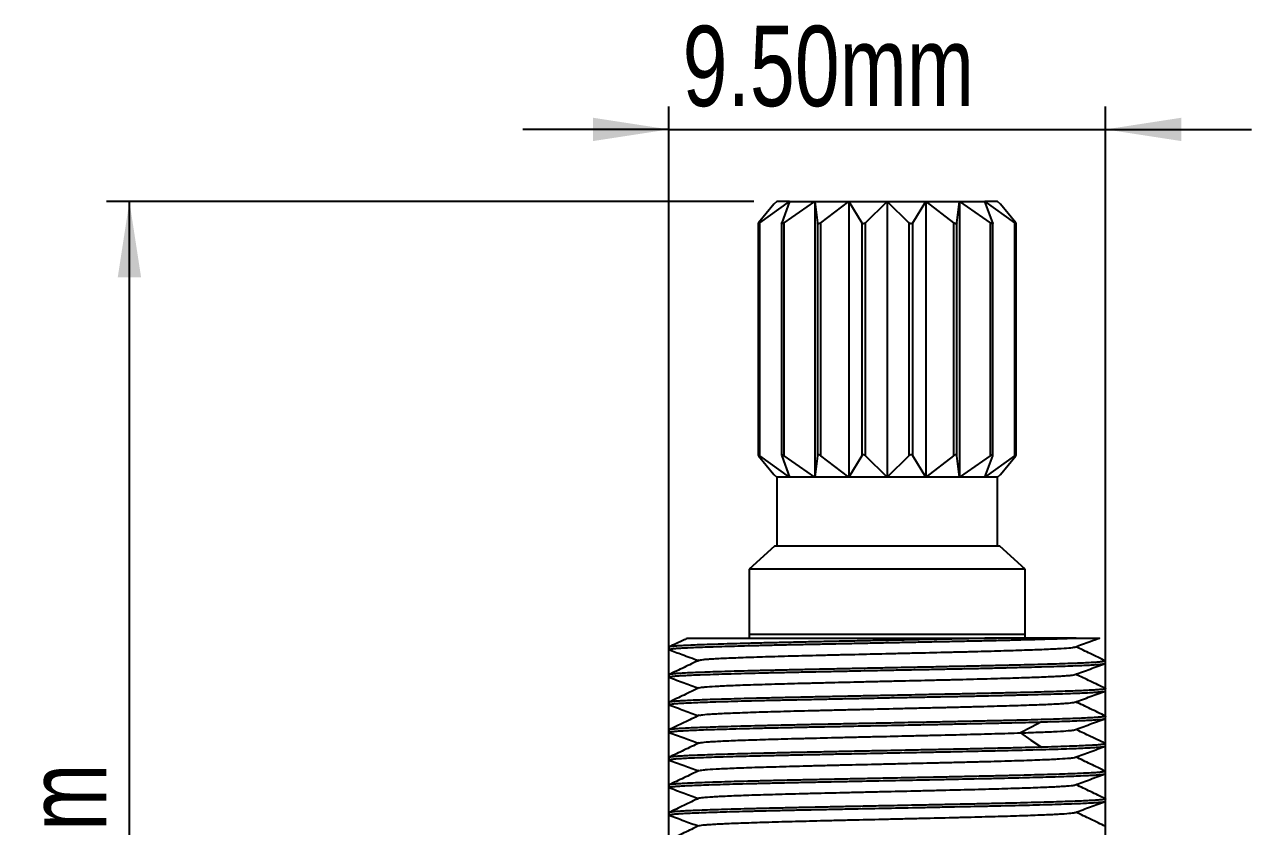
# Model space of a CAD drawing. Header units: millimetres. Extents: x 5 to 292, y 4 to 204.
# Drawn here: x 41.4 to 94.8, y 96.8 to 131.7 of the extents above; entities that cross this region are included whole.
import ezdxf

# ---------------------------------------------------------------- set-up
doc = ezdxf.new("R2010")
doc.units = ezdxf.units.MM
doc.layers.add('LAYER_1', color=179, linetype='Continuous')
doc.styles.add('SLDTEXTSTYLE0', font='TXT', dxfattribs={"width": 0.75})
doc.dimstyles.new('SLDDIMSTYLE0', dxfattribs={"dimtxt": 3.5, "dimasz": 3.302, "dimexe": 0, "dimexo": 0.0625, "dimgap": 0.875, "dimtad": 1, "dimlfac": 0.5, "dimrnd": 1e-09, "dimzin": 4, "dimdsep": 46, "dimtxsty": 'SLDTEXTSTYLE0', "dimsah": 1, "dimcen": 0.09, "dimadec": 0, "dimazin": 1, "dimtfac": 1, "dimtofl": 0, "dimtmove": 0, "dimatfit": 3, "dimfxl": 1, "dimfrac": 2, "dimtolj": 1, "dimtzin": 12, "dimarcsym": 0})
doc.dimstyles.new('SLDDIMSTYLE1', dxfattribs={"dimtxt": 3.5, "dimasz": 3.302, "dimexe": 0, "dimexo": 0.0625, "dimgap": 0.875, "dimtad": 1, "dimlfac": 0.5, "dimrnd": 1e-09, "dimzin": 4, "dimdsep": 46, "dimtxsty": 'SLDTEXTSTYLE0', "dimsah": 1, "dimcen": 0.09, "dimadec": 0, "dimazin": 1, "dimtfac": 1, "dimtmove": 0, "dimatfit": 0, "dimfxl": 1, "dimfrac": 2, "dimtolj": 1, "dimtzin": 12, "dimarcsym": 0})

# ---------------------------------------------------------------- blocks, each defined once
blk = doc.blocks.new('_D')
at = {"layer": 'LAYER_1'}
for p, q in [((73.174, 124.023), (45, 124.023)), ((46, 66.223), (46, 124.023)), ((61.016, 66.223), (45, 66.223))]:
    blk.add_line(p, q, dxfattribs=at)
for points in [[(46, 124.023), (45.492, 120.721), (46.508, 120.721)], [(46, 66.223), (46.508, 69.525), (45.492, 69.525)]]:
    blk.add_solid(points, dxfattribs=at)
at = {"layer": 'LAYER_1', "insert": (41.488, 84.929), "char_height": 3.5, "attachment_point": 1, "rotation": 90, "style": 'SLDTEXTSTYLE0'}
blk.add_mtext('28.90mm', dxfattribs=at)
blk = doc.blocks.new('_D_1')
at = {"layer": 'LAYER_1'}
for p, q in [((69.471, 87.623), (69.471, 128.155)), ((88.471, 88.223), (88.471, 128.155)), ((69.471, 127.155), (63.121, 127.155)), ((69.471, 127.155), (88.471, 127.155)), ((88.471, 127.155), (94.821, 127.155))]:
    blk.add_line(p, q, dxfattribs=at)
for points in [[(69.471, 127.155), (66.169, 127.663), (66.169, 126.647)], [(88.471, 127.155), (91.773, 126.647), (91.773, 127.663)]]:
    blk.add_solid(points, dxfattribs=at)
at = {"layer": 'LAYER_1', "insert": (70.07, 131.667), "char_height": 3.5, "attachment_point": 1, "style": 'SLDTEXTSTYLE0'}
blk.add_mtext('9.50mm', dxfattribs=at)

msp = doc.modelspace()

# ---------------------------------------------------------------- linework, layer by layer
at = {"color": 7, "linetype": 'Continuous', "lineweight": 25}
for p, q in [((74.041, 123.904), (73.376, 123.092)), ((73.432, 123.092), (74.727, 124.023)), ((74.174, 124.023), (74.041, 123.904)), ((74.727, 124.023), (74.174, 124.023)), ((74.727, 124.023), (74.38, 123.092)), ((74.486, 123.092), (75.821, 124.023)), ((74.727, 124.023), (75.821, 124.023)), ((75.821, 124.023), (75.938, 123.092)), ((75.821, 124.023), (77.295, 124.023)), ((75.821, 124.023), (75.821, 112.023)), ((76.08, 123.092), (77.295, 124.023)), ((77.295, 124.023), (77.862, 123.092)), ((77.295, 124.023), (78.971, 124.023)), ((77.295, 124.023), (77.295, 112.023)), ((78.023, 123.092), (78.971, 124.023)), ((78.971, 124.023), (79.919, 123.092)), ((78.971, 124.023), (80.647, 124.023)), ((78.971, 124.023), (78.971, 112.023)), ((80.08, 123.092), (80.647, 124.023)), ((80.647, 124.023), (80.647, 112.023)), ((80.647, 124.023), (81.862, 123.092)), ((80.647, 124.023), (82.121, 124.023)), ((82.004, 123.092), (82.121, 124.023)), ((82.121, 124.023), (82.121, 112.023)), ((82.121, 124.023), (83.456, 123.092)), ((82.121, 124.023), (83.214, 124.023)), ((83.561, 123.092), (83.214, 124.023)), ((83.214, 124.023), (84.509, 123.092)), ((83.768, 124.023), (83.214, 124.023)), ((83.901, 123.904), (83.768, 124.023)), ((84.565, 123.092), (83.901, 123.904)), ((73.358, 123.059), (73.358, 112.986)), ((73.432, 112.954), (73.432, 123.092)), ((74.377, 123.075), (74.377, 112.971)), ((74.486, 112.954), (74.486, 123.092)), ((75.938, 123.092), (75.938, 112.954)), ((76.08, 112.954), (76.08, 123.092)), ((77.862, 123.092), (77.862, 112.954)), ((78.023, 112.954), (78.023, 123.092)), ((79.919, 123.092), (79.919, 112.954)), ((80.08, 112.954), (80.08, 123.092)), ((81.862, 123.092), (81.862, 112.954)), ((82.004, 112.954), (82.004, 123.092)), ((83.456, 123.092), (83.456, 112.954)), ((83.565, 112.971), (83.565, 123.075)), ((84.509, 123.092), (84.509, 112.954)), ((84.583, 112.987), (84.583, 123.059)), ((73.376, 112.954), (74.041, 112.141)), ((74.727, 112.023), (73.432, 112.954)), ((74.38, 112.954), (74.727, 112.023)), ((75.821, 112.023), (74.486, 112.954)), ((75.938, 112.954), (75.821, 112.023)), ((77.295, 112.023), (76.08, 112.954)), ((77.862, 112.954), (77.295, 112.023)), ((78.971, 112.023), (78.023, 112.954)), ((79.919, 112.954), (78.971, 112.023)), ((80.647, 112.023), (80.08, 112.954)), ((81.862, 112.954), (80.647, 112.023)), ((82.121, 112.023), (82.004, 112.954)), ((83.456, 112.954), (82.121, 112.023)), ((83.214, 112.023), (83.561, 112.954)), ((84.509, 112.954), (83.214, 112.023)), ((83.901, 112.141), (84.565, 112.954)), ((74.041, 112.141), (74.174, 112.023)), ((83.768, 112.023), (83.901, 112.141)), ((74.174, 112.023), (74.174, 109.023)), ((74.727, 112.023), (74.174, 112.023)), ((75.821, 112.023), (74.727, 112.023)), ((77.295, 112.023), (75.821, 112.023)), ((78.971, 112.023), (77.295, 112.023)), ((80.647, 112.023), (78.971, 112.023)), ((82.121, 112.023), (80.647, 112.023)), ((83.214, 112.023), (82.121, 112.023)), ((83.768, 112.023), (83.214, 112.023)), ((83.768, 109.023), (83.768, 112.023)), ((74.071, 109.023), (72.971, 108.023)), ((74.174, 109.023), (74.071, 109.023)), ((83.768, 109.023), (74.174, 109.023)), ((83.871, 109.023), (83.768, 109.023)), ((84.971, 108.023), (83.871, 109.023)), ((72.971, 108.023), (72.971, 105.198)), ((84.971, 108.023), (72.971, 108.023)), ((84.971, 105.198), (84.971, 108.023)), ((72.971, 105.198), (72.971, 105.023)), ((72.971, 105.198), (84.971, 105.198)), ((84.971, 105.023), (84.971, 105.198)), ((87.198, 105.023), (83.721, 105.023)), ((69.471, 104.623), (69.471, 104.523)), ((88.471, 103.925), (88.471, 104.023)), ((69.471, 103.423), (69.471, 103.324)), ((88.471, 102.725), (88.471, 102.823)), ((69.471, 102.223), (69.471, 102.124)), ((88.471, 101.524), (88.471, 101.623)), ((69.471, 101.023), (69.471, 100.923)), ((88.471, 100.323), (88.471, 100.423)), ((69.471, 99.823), (69.471, 99.723)), ((88.471, 99.123), (88.471, 99.223)), ((69.471, 98.623), (69.471, 98.523)), ((88.471, 97.923), (88.471, 98.023)), ((69.471, 97.423), (69.471, 97.323))]:
    msp.add_line(p, q, dxfattribs=at)
at = {"color": 7, "linetype": 'Continuous', "lineweight": 25, "flags": 128}
for points in [[(85.688, 101.375), (85.228, 101.137), (84.768, 100.898)], [(84.768, 100.897), (85.228, 100.585), (85.688, 100.273)]]:
    msp.add_lwpolyline(points, dxfattribs=at)
at = {"color": 7, "linetype": 'Continuous', "lineweight": 25}
for points, knots in [([(73.376, 123.092), (73.371, 123.084), (73.361, 123.071), (73.357, 123.057), (73.361, 123.052), (73.374, 123.055), (73.392, 123.064), (73.412, 123.077), (73.427, 123.088), (73.432, 123.092)], [0, 0, 0, 0, 0.189367, 0.335864, 0.483358, 0.609096, 0.730453, 0.89821, 1, 1, 1, 1]), ([(74.486, 123.092), (74.475, 123.084), (74.455, 123.071), (74.426, 123.057), (74.403, 123.052), (74.387, 123.055), (74.378, 123.064), (74.376, 123.077), (74.379, 123.088), (74.38, 123.092)], [0, 0, 0, 0, 0.189365, 0.335861, 0.483357, 0.609096, 0.730453, 0.898212, 1, 1, 1, 1]), ([(76.08, 123.092), (76.07, 123.084), (76.051, 123.071), (76.019, 123.057), (75.991, 123.052), (75.969, 123.055), (75.951, 123.064), (75.941, 123.077), (75.939, 123.088), (75.938, 123.092)], [0, 0, 0, 0, 0.189366, 0.335863, 0.48336, 0.6091, 0.730457, 0.898211, 1, 1, 1, 1]), ([(78.023, 123.092), (78.014, 123.084), (78, 123.071), (77.969, 123.057), (77.94, 123.052), (77.913, 123.055), (77.888, 123.064), (77.871, 123.077), (77.864, 123.088), (77.862, 123.092)], [0, 0, 0, 0, 0.189366, 0.335863, 0.483358, 0.609098, 0.730454, 0.898209, 1, 1, 1, 1]), ([(80.08, 123.092), (80.075, 123.084), (80.065, 123.071), (80.04, 123.057), (80.012, 123.052), (79.984, 123.055), (79.957, 123.064), (79.935, 123.077), (79.923, 123.088), (79.919, 123.092)], [0, 0, 0, 0, 0.189365, 0.335868, 0.48336, 0.609101, 0.730458, 0.898213, 1, 1, 1, 1]), ([(82.004, 123.092), (82.002, 123.084), (81.998, 123.071), (81.981, 123.057), (81.959, 123.052), (81.934, 123.055), (81.906, 123.064), (81.881, 123.077), (81.867, 123.088), (81.862, 123.092)], [0, 0, 0, 0, 0.189366, 0.3358604, 0.4833605, 0.6090978, 0.7304545, 0.8982109, 1, 1, 1, 1]), ([(83.561, 123.092), (83.563, 123.084), (83.567, 123.071), (83.56, 123.057), (83.546, 123.052), (83.526, 123.055), (83.501, 123.064), (83.477, 123.077), (83.462, 123.088), (83.456, 123.092)], [0, 0, 0, 0, 0.1893651, 0.3358657, 0.4833566, 0.6090998, 0.7304564, 0.8982119, 1, 1, 1, 1]), ([(84.509, 123.092), (84.52, 123.084), (84.538, 123.071), (84.562, 123.057), (84.577, 123.052), (84.584, 123.055), (84.584, 123.064), (84.577, 123.077), (84.568, 123.088), (84.565, 123.092)], [0, 0, 0, 0, 0.189366, 0.335866, 0.483361, 0.609095, 0.730452, 0.898208, 1, 1, 1, 1]), ([(73.432, 112.954), (73.422, 112.962), (73.404, 112.975), (73.38, 112.988), (73.365, 112.994), (73.358, 112.991), (73.358, 112.982), (73.365, 112.969), (73.373, 112.958), (73.376, 112.954)], [0, 0, 0, 0, 0.189369, 0.33587, 0.483366, 0.609103, 0.73045, 0.898207, 1, 1, 1, 1]), ([(74.486, 112.954), (74.475, 112.962), (74.455, 112.975), (74.426, 112.988), (74.403, 112.994), (74.387, 112.991), (74.378, 112.982), (74.376, 112.969), (74.379, 112.958), (74.38, 112.954)], [0, 0, 0, 0, 0.189366, 0.335864, 0.483361, 0.609103, 0.730451, 0.898211, 1, 1, 1, 1]), ([(76.08, 112.954), (76.07, 112.962), (76.051, 112.975), (76.019, 112.988), (75.991, 112.994), (75.969, 112.991), (75.951, 112.982), (75.941, 112.969), (75.939, 112.958), (75.938, 112.954)], [0, 0, 0, 0, 0.189368, 0.335866, 0.483364, 0.609108, 0.730455, 0.89821, 1, 1, 1, 1]), ([(78.023, 112.954), (78.014, 112.962), (78, 112.975), (77.969, 112.988), (77.94, 112.994), (77.913, 112.991), (77.888, 112.982), (77.871, 112.969), (77.864, 112.958), (77.862, 112.954)], [0, 0, 0, 0, 0.1893674, 0.3358654, 0.4833611, 0.6091053, 0.7304515, 0.8982079, 1, 1, 1, 1]), ([(80.08, 112.954), (80.075, 112.962), (80.065, 112.975), (80.04, 112.988), (80.012, 112.994), (79.984, 112.991), (79.957, 112.982), (79.935, 112.969), (79.923, 112.958), (79.919, 112.954)], [0, 0, 0, 0, 0.189367, 0.33587, 0.483363, 0.609108, 0.730456, 0.898212, 1, 1, 1, 1]), ([(82.004, 112.954), (82.002, 112.962), (81.998, 112.975), (81.981, 112.988), (81.959, 112.994), (81.934, 112.991), (81.906, 112.982), (81.881, 112.969), (81.867, 112.958), (81.862, 112.954)], [0, 0, 0, 0, 0.1893674, 0.3358628, 0.483364, 0.6091054, 0.7304525, 0.8982101, 1, 1, 1, 1]), ([(83.561, 112.954), (83.563, 112.962), (83.567, 112.975), (83.56, 112.988), (83.546, 112.994), (83.526, 112.991), (83.501, 112.982), (83.477, 112.969), (83.462, 112.958), (83.456, 112.954)], [0, 0, 0, 0, 0.189367, 0.335868, 0.48336, 0.609107, 0.730454, 0.898211, 1, 1, 1, 1]), ([(84.565, 112.954), (84.571, 112.962), (84.581, 112.975), (84.585, 112.988), (84.58, 112.994), (84.568, 112.991), (84.55, 112.982), (84.529, 112.969), (84.515, 112.958), (84.509, 112.954)], [0, 0, 0, 0, 0.1893693, 0.3358679, 0.4833625, 0.609106, 0.7304538, 0.8982099, 1, 1, 1, 1]), ([(83.721, 105.023), (83.498, 105.018), (83.051, 105.007), (82.34, 104.992), (81.603, 104.976), (80.847, 104.961), (80.085, 104.945), (79.317, 104.929), (78.539, 104.914), (77.755, 104.898), (76.978, 104.883), (76.205, 104.866), (75.444, 104.85), (74.709, 104.834), (74.011, 104.818), (73.348, 104.802), (72.719, 104.786), (72.134, 104.769), (71.604, 104.753), (71.125, 104.738), (70.698, 104.721), (70.331, 104.705), (70.028, 104.689), (69.788, 104.673), (69.61, 104.657), (69.506, 104.641), (69.463, 104.629), (69.473, 104.623), (69.474, 104.623)], [0, 0, 0, 0, 0.038369, 0.076738, 0.116144, 0.15555, 0.193919, 0.232288, 0.271694, 0.311101, 0.350802, 0.390504, 0.431359, 0.472214, 0.511916, 0.551617, 0.592472, 0.633327, 0.673029, 0.712731, 0.753586, 0.794441, 0.834143, 0.873844, 0.9147, 0.955555, 0.995256, 1, 1, 1, 1]), ([(69.476, 104.523), (69.474, 104.524), (69.464, 104.531), (69.511, 104.543), (69.619, 104.56), (69.799, 104.577), (70.045, 104.593), (70.355, 104.608), (70.724, 104.623), (71.149, 104.638), (71.636, 104.655), (72.175, 104.672), (72.757, 104.689), (73.382, 104.706), (74.054, 104.722), (74.761, 104.737), (75.491, 104.752), (76.245, 104.767), (77.027, 104.784), (77.822, 104.801), (78.618, 104.818), (79.416, 104.834), (80.219, 104.851), (81.012, 104.866), (81.784, 104.881), (82.536, 104.897), (83.27, 104.912), (83.973, 104.929), (84.633, 104.946), (85.255, 104.963), (85.836, 104.979), (86.524, 105), (86.934, 105.014), (87.198, 105.024)], [0, 0, 0, 0, 0.005811, 0.038496, 0.070258, 0.102021, 0.134706, 0.167391, 0.199153, 0.230915, 0.2636, 0.296285, 0.328048, 0.35981, 0.392495, 0.425179, 0.456942, 0.488705, 0.52139, 0.554075, 0.585837, 0.617599, 0.650284, 0.682969, 0.714731, 0.746494, 0.77918, 0.811866, 0.843627, 0.875389, 0.908074, 0.940759, 1, 1, 1, 1]), ([(70.307, 105.028), (70.249, 105), (69.97, 104.866), (69.692, 104.733), (69.471, 104.627)], [0, 0, 0, 0, 0.208647, 1, 1, 1, 1]), ([(70.309, 105.023), (70.307, 105.023), (70.3, 105.023), (70.405, 105.023), (70.618, 105.023), (70.945, 105.023), (71.373, 105.023), (71.899, 105.023), (72.503, 105.023), (73.17, 105.023), (73.893, 105.023), (74.671, 105.023), (75.502, 105.023), (76.376, 105.023), (77.283, 105.023), (78.211, 105.023), (79.153, 105.023), (80.099, 105.023), (81.042, 105.023), (81.966, 105.023), (82.868, 105.023), (83.436, 105.023), (83.721, 105.023)], [0, 0, 0, 0, 0.026072, 0.078085, 0.13053, 0.183155, 0.236665, 0.289982, 0.342227, 0.393005, 0.442947, 0.492856, 0.543259, 0.593832, 0.644293, 0.694866, 0.745434, 0.796184, 0.847143, 0.898205, 0.949082, 1, 1, 1, 1]), ([(70.784, 104.057), (70.827, 104.068), (70.892, 104.084), (71.128, 104.105), (71.434, 104.126), (71.853, 104.147), (72.373, 104.169), (72.954, 104.191), (73.623, 104.213), (74.359, 104.234), (75.143, 104.255), (75.987, 104.276), (76.873, 104.298), (77.775, 104.319), (78.695, 104.341), (79.611, 104.363), (80.525, 104.384), (81.425, 104.405), (82.288, 104.426), (83.115, 104.448), (83.885, 104.47), (84.581, 104.492), (85.227, 104.514), (85.789, 104.534), (86.252, 104.555), (86.644, 104.577), (86.924, 104.599), (87.093, 104.62), (87.13, 104.631), (87.147, 104.636)], [0, 0, 0, 0, 0.053925, 0.081976, 0.110026, 0.165392, 0.193926, 0.22246, 0.277077, 0.305186, 0.333294, 0.388533, 0.416998, 0.445463, 0.500064, 0.528166, 0.556269, 0.611406, 0.639807, 0.668208, 0.722933, 0.751102, 0.77927, 0.834405, 0.862802, 0.891197, 0.946086, 0.974353, 1, 1, 1, 1]), ([(87.138, 104.631), (87.359, 104.712), (87.715, 104.843), (88.071, 104.974), (88.206, 105.023)], [0, 0, 0, 0, 0.621281, 1, 1, 1, 1]), ([(88.471, 104.027), (88.25, 104.133), (87.82, 104.339), (87.39, 104.546), (87.18, 104.647)], [0, 0, 0, 0, 0.512149, 1, 1, 1, 1]), ([(87.198, 105.023), (87.351, 105.023), (87.653, 105.023), (87.964, 105.023), (88.149, 105.023), (88.226, 105.023), (88.208, 105.023), (88.206, 105.023)], [0, 0, 0, 0, 0.24765, 0.491949, 0.732782, 0.969995, 1, 1, 1, 1]), ([(69.469, 104.518), (69.663, 104.447), (70.094, 104.289), (70.523, 104.132), (70.76, 104.046)], [0, 0, 0, 0, 0.448378, 1, 1, 1, 1]), ([(69.476, 103.324), (69.474, 103.325), (69.464, 103.331), (69.511, 103.344), (69.619, 103.36), (69.799, 103.377), (70.045, 103.392), (70.355, 103.408), (70.724, 103.423), (71.149, 103.438), (71.636, 103.455), (72.175, 103.472), (72.757, 103.489), (73.382, 103.506), (74.054, 103.521), (74.761, 103.537), (75.491, 103.552), (76.245, 103.567), (77.027, 103.584), (77.938, 103.603), (78.848, 103.623), (79.743, 103.641), (80.517, 103.656), (81.288, 103.671), (82.043, 103.686), (82.77, 103.701), (83.472, 103.717), (84.149, 103.734), (84.796, 103.751), (85.401, 103.767), (85.966, 103.783), (86.487, 103.799), (86.953, 103.814), (87.358, 103.829), (87.705, 103.845), (87.993, 103.862), (88.216, 103.879), (88.369, 103.896), (88.458, 103.911), (88.463, 103.921), (88.466, 103.925)], [0, 0, 0, 0, 0.004842, 0.032079, 0.058546, 0.085014, 0.112251, 0.139488, 0.165955, 0.192423, 0.219659, 0.246895, 0.273363, 0.299831, 0.327067, 0.354304, 0.380771, 0.407239, 0.434476, 0.461712, 0.49999, 0.525864, 0.551739, 0.57833, 0.604922, 0.630796, 0.656671, 0.683262, 0.709854, 0.736322, 0.762789, 0.790026, 0.817263, 0.843731, 0.870198, 0.897434, 0.924671, 0.951138, 0.977606, 1, 1, 1, 1]), ([(70.793, 104.062), (70.573, 103.956), (70.132, 103.744), (69.692, 103.533), (69.471, 103.427)], [0, 0, 0, 0, 0.49997, 1, 1, 1, 1]), ([(88.468, 104.023), (88.469, 104.022), (88.48, 104.016), (88.437, 104.005), (88.336, 103.989), (88.162, 103.973), (87.922, 103.957), (87.617, 103.941), (87.254, 103.924), (86.834, 103.908), (86.352, 103.893), (85.818, 103.876), (85.24, 103.86), (84.618, 103.844), (83.95, 103.828), (83.246, 103.812), (82.519, 103.796), (81.766, 103.78), (80.987, 103.763), (80.053, 103.744), (79.121, 103.726), (78.207, 103.707), (77.442, 103.692), (76.68, 103.676), (75.934, 103.661), (75.214, 103.645), (74.518, 103.63), (73.846, 103.614), (73.202, 103.598), (72.595, 103.583), (72.025, 103.567), (71.5, 103.55), (71.029, 103.534), (70.618, 103.518), (70.266, 103.502), (69.972, 103.486), (69.744, 103.469), (69.584, 103.453), (69.487, 103.438), (69.478, 103.428), (69.474, 103.423)], [0, 0, 0, 0, 0.002387, 0.029625, 0.056093, 0.082561, 0.109798, 0.137036, 0.163504, 0.189972, 0.217209, 0.244447, 0.270915, 0.297383, 0.32462, 0.351858, 0.378326, 0.404794, 0.432031, 0.459268, 0.499989, 0.525568, 0.551148, 0.577419, 0.60369, 0.62927, 0.65485, 0.681121, 0.707392, 0.733861, 0.760329, 0.787566, 0.814803, 0.841271, 0.867739, 0.894977, 0.922214, 0.948682, 0.97515, 1, 1, 1, 1]), ([(87.139, 103.432), (87.36, 103.513), (87.802, 103.675), (88.245, 103.837), (88.466, 103.918)], [0, 0, 0, 0, 0.499937, 1, 1, 1, 1]), ([(69.47, 103.318), (69.691, 103.237), (70.121, 103.08), (70.551, 102.922), (70.76, 102.846)], [0, 0, 0, 0, 0.514859, 1, 1, 1, 1]), ([(70.802, 102.857), (70.801, 102.859), (70.796, 102.867), (70.888, 102.881), (71.074, 102.902), (71.385, 102.923), (71.797, 102.944), (72.279, 102.965), (72.861, 102.987), (73.526, 103.009), (74.242, 103.031), (75.028, 103.052), (75.866, 103.073), (76.735, 103.094), (77.64, 103.116), (78.56, 103.138), (79.482, 103.16), (80.4, 103.181), (81.292, 103.202), (82.165, 103.223), (82.998, 103.245), (83.77, 103.267), (84.494, 103.289), (85.142, 103.31), (85.7, 103.331), (86.074, 103.347), (86.395, 103.363), (86.664, 103.379), (86.877, 103.396), (87.067, 103.415), (87.107, 103.428), (87.129, 103.436)], [0, 0, 0, 0, 0.011772, 0.039925, 0.068078, 0.123063, 0.151375, 0.179687, 0.234591, 0.262867, 0.291144, 0.346034, 0.374297, 0.40256, 0.457497, 0.485801, 0.514105, 0.568798, 0.59695, 0.625102, 0.680131, 0.708483, 0.736836, 0.791471, 0.819585, 0.847698, 0.875331, 0.902964, 0.931423, 0.959883, 1, 1, 1, 1]), ([(88.47, 102.827), (88.25, 102.933), (87.82, 103.139), (87.39, 103.346), (87.18, 103.447)], [0, 0, 0, 0, 0.512238, 1, 1, 1, 1]), ([(69.476, 102.124), (69.474, 102.125), (69.464, 102.132), (69.511, 102.144), (69.619, 102.161), (69.799, 102.176), (70.045, 102.192), (70.355, 102.207), (70.724, 102.222), (71.15, 102.239), (71.636, 102.256), (72.175, 102.273), (72.757, 102.289), (73.382, 102.305), (74.054, 102.321), (74.761, 102.336), (75.491, 102.351), (76.245, 102.367), (77.027, 102.384), (77.938, 102.404), (78.848, 102.423), (79.743, 102.441), (80.517, 102.456), (81.288, 102.471), (82.043, 102.486), (82.77, 102.501), (83.472, 102.518), (84.149, 102.534), (84.796, 102.551), (85.401, 102.567), (85.966, 102.583), (86.487, 102.598), (86.953, 102.614), (87.358, 102.629), (87.705, 102.645), (87.993, 102.663), (88.216, 102.68), (88.369, 102.696), (88.458, 102.711), (88.463, 102.72), (88.466, 102.725)], [0, 0, 0, 0, 0.004843, 0.032079, 0.058547, 0.085015, 0.112252, 0.139489, 0.165956, 0.192424, 0.21966, 0.246896, 0.273364, 0.299832, 0.327069, 0.354306, 0.380773, 0.40724, 0.434477, 0.461713, 0.49999, 0.525864, 0.551739, 0.57833, 0.604922, 0.630796, 0.656671, 0.683262, 0.709854, 0.736322, 0.76279, 0.790027, 0.817264, 0.843732, 0.870199, 0.897435, 0.924672, 0.95114, 0.977608, 1, 1, 1, 1]), ([(70.793, 102.862), (70.573, 102.756), (70.132, 102.544), (69.692, 102.333), (69.471, 102.227)], [0, 0, 0, 0, 0.4999735, 1, 1, 1, 1]), ([(88.468, 102.823), (88.469, 102.822), (88.48, 102.816), (88.437, 102.805), (88.336, 102.789), (88.162, 102.773), (87.922, 102.757), (87.617, 102.741), (87.254, 102.725), (86.834, 102.709), (86.352, 102.692), (85.818, 102.676), (85.24, 102.66), (84.618, 102.644), (83.95, 102.628), (83.246, 102.612), (82.519, 102.596), (81.766, 102.58), (80.987, 102.564), (80.053, 102.544), (79.121, 102.526), (78.207, 102.507), (77.442, 102.492), (76.68, 102.476), (75.934, 102.46), (75.214, 102.445), (74.518, 102.43), (73.846, 102.414), (73.202, 102.398), (72.595, 102.382), (72.025, 102.366), (71.5, 102.35), (71.029, 102.334), (70.618, 102.318), (70.266, 102.302), (69.972, 102.286), (69.744, 102.27), (69.584, 102.254), (69.487, 102.238), (69.478, 102.228), (69.474, 102.223)], [0, 0, 0, 0, 0.002388, 0.029625, 0.056093, 0.082562, 0.109799, 0.137036, 0.163504, 0.189973, 0.21721, 0.244447, 0.270915, 0.297383, 0.32462, 0.351857, 0.378326, 0.404794, 0.432031, 0.459268, 0.499988, 0.525568, 0.551148, 0.577419, 0.60369, 0.62927, 0.65485, 0.681121, 0.707392, 0.733861, 0.760329, 0.787566, 0.814803, 0.841271, 0.86774, 0.894977, 0.922214, 0.948682, 0.975151, 1, 1, 1, 1]), ([(87.14, 102.232), (87.361, 102.313), (87.803, 102.475), (88.246, 102.637), (88.467, 102.718)], [0, 0, 0, 0, 0.49995, 1, 1, 1, 1]), ([(69.472, 102.118), (69.694, 102.037), (70.123, 101.879), (70.552, 101.722), (70.76, 101.646)], [0, 0, 0, 0, 0.5157729, 1, 1, 1, 1]), ([(70.786, 101.657), (70.801, 101.662), (70.847, 101.678), (71.044, 101.699), (71.343, 101.72), (71.718, 101.741), (72.202, 101.762), (72.782, 101.784), (73.418, 101.807), (74.134, 101.828), (74.911, 101.849), (75.528, 101.865), (76.167, 101.88), (76.828, 101.897), (77.512, 101.913), (78.427, 101.935), (79.35, 101.957), (80.258, 101.978), (80.938, 101.994), (81.6, 102.009), (82.248, 102.025), (82.878, 102.042), (83.668, 102.064), (84.393, 102.086), (85.038, 102.107), (85.63, 102.128), (86.133, 102.149), (86.531, 102.171), (86.855, 102.193), (87.055, 102.215), (87.146, 102.231), (87.151, 102.236), (87.151, 102.236)], [0, 0, 0, 0, 0.025952, 0.080498, 0.108563, 0.136628, 0.191805, 0.220242, 0.248679, 0.303247, 0.331325, 0.359403, 0.387048, 0.414692, 0.44317, 0.471648, 0.526075, 0.554078, 0.582082, 0.609711, 0.63734, 0.6658, 0.694261, 0.748656, 0.776637, 0.804618, 0.859906, 0.888405, 0.916904, 0.971385, 0.999416, 1, 1, 1, 1]), ([(88.471, 101.627), (88.251, 101.733), (87.82, 101.939), (87.39, 102.146), (87.18, 102.247)], [0, 0, 0, 0, 0.512058, 1, 1, 1, 1]), ([(70.793, 101.662), (70.572, 101.556), (70.132, 101.344), (69.691, 101.133), (69.471, 101.027)], [0, 0, 0, 0, 0.499972, 1, 1, 1, 1]), ([(88.468, 101.623), (88.469, 101.622), (88.48, 101.616), (88.437, 101.605), (88.336, 101.589), (88.162, 101.573), (87.922, 101.557), (87.617, 101.541), (87.254, 101.524), (86.834, 101.509), (86.352, 101.493), (85.818, 101.476), (85.24, 101.46), (84.618, 101.444), (83.95, 101.428), (83.246, 101.412), (82.519, 101.396), (81.766, 101.38), (80.987, 101.363), (80.053, 101.345), (79.121, 101.326), (78.207, 101.307), (77.442, 101.292), (76.68, 101.276), (75.934, 101.261), (75.214, 101.245), (74.518, 101.23), (73.846, 101.214), (73.202, 101.198), (72.595, 101.183), (72.025, 101.166), (71.5, 101.15), (71.029, 101.134), (70.618, 101.118), (70.266, 101.102), (69.972, 101.086), (69.744, 101.069), (69.584, 101.053), (69.487, 101.038), (69.478, 101.028), (69.474, 101.023)], [0, 0, 0, 0, 0.0023876, 0.0296246, 0.0560929, 0.0825611, 0.1097983, 0.1370355, 0.1635037, 0.189972, 0.2172092, 0.2444465, 0.2709147, 0.297383, 0.3246202, 0.3518575, 0.3783257, 0.404794, 0.4320312, 0.4592685, 0.4999885, 0.5255682, 0.5511478, 0.5774191, 0.6036905, 0.6292701, 0.6548497, 0.6811211, 0.7073924, 0.7338606, 0.7603288, 0.787566, 0.8148032, 0.8412714, 0.8677395, 0.8949767, 0.9222138, 0.9486821, 0.9751503, 1, 1, 1, 1]), ([(85.688, 101.375), (85.866, 101.38), (86.221, 101.39), (86.699, 101.405), (87.132, 101.42), (87.508, 101.436), (87.822, 101.453), (88.078, 101.469), (88.271, 101.485), (88.391, 101.499), (88.42, 101.507), (88.429, 101.509)], [0, 0, 0, 0, 0.1158225, 0.2316453, 0.3506764, 0.4697075, 0.58553, 0.7013527, 0.8203834, 0.9394141, 1, 1, 1, 1]), ([(87.12, 101.026), (87.341, 101.107), (87.784, 101.269), (88.226, 101.432), (88.447, 101.513)], [0, 0, 0, 0, 0.49994, 1, 1, 1, 1]), ([(69.476, 100.916), (69.695, 100.836), (70.123, 100.679), (70.55, 100.522), (70.759, 100.446)], [0, 0, 0, 0, 0.511361, 1, 1, 1, 1]), ([(69.477, 100.923), (69.478, 100.927), (69.483, 100.937), (69.57, 100.952), (69.721, 100.968), (69.942, 100.984), (70.228, 101), (70.573, 101.016), (70.977, 101.033), (71.442, 101.049), (71.961, 101.065), (72.525, 101.081), (73.134, 101.097), (73.791, 101.113), (74.485, 101.129), (75.204, 101.145), (75.95, 101.161), (76.724, 101.177), (77.731, 101.198), (78.977, 101.223), (80.202, 101.248), (81.176, 101.268), (82.132, 101.288), (83.053, 101.307), (83.92, 101.328), (84.547, 101.343), (85.142, 101.358), (85.506, 101.368), (85.688, 101.373)], [0, 0, 0, 0, 0.028928, 0.064223, 0.099518, 0.135838, 0.172159, 0.207454, 0.242749, 0.279069, 0.31539, 0.350685, 0.38598, 0.4223, 0.458621, 0.493916, 0.529211, 0.565531, 0.601851, 0.666709, 0.732338, 0.765998, 0.799657, 0.865287, 0.898946, 0.932606, 0.966197, 1, 1, 1, 1]), ([(84.767, 100.898), (85.075, 100.908), (85.542, 100.924), (86.043, 100.945), (86.479, 100.967), (86.811, 100.989), (87.017, 101.011), (87.118, 101.023), (87.122, 101.03), (87.123, 101.03)], [0, 0, 0, 0, 0.2407932, 0.3648426, 0.4888897, 0.7296993, 0.8536958, 0.9776911, 1, 1, 1, 1]), ([(88.471, 100.426), (88.223, 100.546), (87.792, 100.752), (87.361, 100.959), (87.178, 101.047)], [0, 0, 0, 0, 0.5754597, 1, 1, 1, 1]), ([(70.782, 100.457), (70.564, 100.352), (70.126, 100.142), (69.689, 99.932), (69.471, 99.827)], [0, 0, 0, 0, 0.499959, 1, 1, 1, 1]), ([(70.787, 100.457), (70.788, 100.458), (70.794, 100.464), (70.89, 100.481), (71.099, 100.503), (71.427, 100.524), (71.825, 100.546), (72.329, 100.567), (72.922, 100.589), (73.575, 100.61), (74.308, 100.632), (75.104, 100.653), (75.937, 100.675), (76.817, 100.696), (77.724, 100.718), (78.641, 100.739), (79.568, 100.761), (80.481, 100.782), (81.379, 100.804), (82.247, 100.825), (83.065, 100.847), (83.663, 100.863), (84.238, 100.88), (84.591, 100.891), (84.768, 100.897)], [0, 0, 0, 0, 0.007777, 0.044849, 0.116847, 0.153918, 0.190988, 0.263067, 0.300178, 0.337288, 0.409507, 0.446698, 0.483889, 0.556077, 0.593259, 0.630441, 0.702495, 0.739607, 0.776719, 0.848708, 0.88578, 0.922854, 0.961276, 1, 1, 1, 1]), ([(88.468, 100.423), (88.469, 100.422), (88.48, 100.416), (88.437, 100.405), (88.336, 100.389), (88.162, 100.373), (87.922, 100.357), (87.612, 100.341), (87.236, 100.324), (86.788, 100.307), (86.278, 100.29), (85.885, 100.278), (85.688, 100.273)], [0, 0, 0, 0, 0.0095512, 0.1185012, 0.2243753, 0.3302494, 0.4391993, 0.5481494, 0.6593217, 0.7704943, 0.8852473, 1, 1, 1, 1]), ([(85.688, 100.273), (85.504, 100.268), (85.136, 100.257), (84.527, 100.242), (83.878, 100.226), (83.196, 100.211), (82.492, 100.195), (81.765, 100.179), (81.013, 100.164), (80.08, 100.145), (79.14, 100.126), (78.207, 100.107), (77.442, 100.092), (76.68, 100.076), (75.934, 100.061), (75.214, 100.045), (74.518, 100.03), (73.846, 100.014), (73.202, 99.998), (72.595, 99.983), (72.025, 99.966), (71.5, 99.95), (71.029, 99.934), (70.618, 99.918), (70.266, 99.902), (69.972, 99.886), (69.744, 99.869), (69.584, 99.853), (69.487, 99.838), (69.478, 99.828), (69.474, 99.823)], [0, 0, 0, 0, 0.034106, 0.068212, 0.103241, 0.138269, 0.172376, 0.206482, 0.24151, 0.276539, 0.333318, 0.367424, 0.40153, 0.436559, 0.471587, 0.505693, 0.539799, 0.574828, 0.609856, 0.645147, 0.680438, 0.716755, 0.753071, 0.788362, 0.823653, 0.859969, 0.896285, 0.931576, 0.966867, 1, 1, 1, 1]), ([(69.477, 99.723), (69.478, 99.727), (69.483, 99.737), (69.57, 99.752), (69.721, 99.768), (69.942, 99.784), (70.228, 99.8), (70.573, 99.816), (70.977, 99.832), (71.442, 99.848), (71.961, 99.865), (72.525, 99.881), (73.134, 99.897), (73.791, 99.913), (74.485, 99.929), (75.204, 99.945), (75.95, 99.961), (76.724, 99.978), (77.731, 99.998), (78.977, 100.023), (80.202, 100.048), (81.176, 100.068), (82.132, 100.087), (83.053, 100.108), (83.92, 100.128), (84.558, 100.143), (85.169, 100.158), (85.752, 100.175), (86.293, 100.191), (86.78, 100.207), (87.208, 100.223), (87.578, 100.239), (87.89, 100.255), (88.137, 100.272), (88.318, 100.288), (88.429, 100.303), (88.477, 100.315), (88.467, 100.322), (88.465, 100.323)], [0, 0, 0, 0, 0.021695, 0.048165, 0.074636, 0.101875, 0.129115, 0.155585, 0.182056, 0.209296, 0.236535, 0.263006, 0.289476, 0.316716, 0.343956, 0.370426, 0.396897, 0.424136, 0.451376, 0.500018, 0.549238, 0.574482, 0.599726, 0.648947, 0.674191, 0.699434, 0.725905, 0.752375, 0.779615, 0.806855, 0.833325, 0.859796, 0.887035, 0.914275, 0.940745, 0.967216, 0.994455, 1, 1, 1, 1]), ([(70.81, 99.256), (70.816, 99.262), (70.828, 99.273), (70.967, 99.289), (71.204, 99.311), (71.559, 99.332), (72.014, 99.354), (72.537, 99.375), (73.155, 99.397), (73.852, 99.418), (74.598, 99.44), (75.411, 99.461), (76.27, 99.483), (77.154, 99.504), (78.067, 99.526), (78.989, 99.547), (79.91, 99.569), (80.822, 99.59), (81.703, 99.612), (82.364, 99.628), (83.009, 99.645), (83.64, 99.662), (84.238, 99.68), (84.792, 99.697), (85.291, 99.715), (85.739, 99.732), (86.136, 99.75), (86.566, 99.772), (86.88, 99.794), (87.061, 99.815), (87.148, 99.827), (87.144, 99.834), (87.143, 99.835)], [0, 0, 0, 0, 0.029079, 0.057281, 0.085484, 0.140321, 0.168554, 0.196786, 0.251729, 0.280023, 0.308317, 0.363238, 0.391526, 0.419814, 0.474633, 0.502867, 0.531102, 0.58587, 0.614075, 0.64228, 0.671834, 0.701389, 0.731946, 0.762503, 0.792058, 0.821613, 0.852167, 0.882721, 0.937579, 0.965824, 0.994069, 1, 1, 1, 1]), ([(87.154, 99.835), (87.373, 99.915), (87.81, 100.076), (88.247, 100.236), (88.466, 100.316)], [0, 0, 0, 0, 0.499948, 1, 1, 1, 1]), ([(88.471, 99.227), (88.252, 99.332), (87.823, 99.538), (87.393, 99.744), (87.182, 99.845)], [0, 0, 0, 0, 0.508741, 1, 1, 1, 1]), ([(69.476, 99.716), (69.694, 99.636), (70.122, 99.479), (70.55, 99.322), (70.76, 99.245)], [0, 0, 0, 0, 0.5109686, 1, 1, 1, 1]), ([(70.782, 99.256), (70.564, 99.151), (70.127, 98.941), (69.69, 98.732), (69.471, 98.627)], [0, 0, 0, 0, 0.4999667, 1, 1, 1, 1]), ([(88.468, 99.223), (88.469, 99.222), (88.48, 99.216), (88.437, 99.205), (88.336, 99.189), (88.162, 99.173), (87.922, 99.157), (87.617, 99.141), (87.254, 99.125), (86.834, 99.108), (86.352, 99.092), (85.818, 99.076), (85.24, 99.06), (84.618, 99.044), (83.95, 99.028), (83.246, 99.012), (82.519, 98.996), (81.766, 98.98), (80.987, 98.964), (80.053, 98.944), (79.121, 98.926), (78.207, 98.908), (77.442, 98.892), (76.68, 98.876), (75.934, 98.86), (75.214, 98.845), (74.518, 98.83), (73.846, 98.814), (73.202, 98.798), (72.595, 98.782), (72.025, 98.766), (71.5, 98.75), (71.029, 98.734), (70.618, 98.718), (70.266, 98.702), (69.972, 98.686), (69.744, 98.67), (69.584, 98.654), (69.487, 98.638), (69.478, 98.628), (69.474, 98.623)], [0, 0, 0, 0, 0.002388, 0.029625, 0.056093, 0.082562, 0.109799, 0.137036, 0.163504, 0.189973, 0.21721, 0.244447, 0.270915, 0.297383, 0.32462, 0.351858, 0.378326, 0.404794, 0.432031, 0.459268, 0.499989, 0.525568, 0.551148, 0.577419, 0.60369, 0.62927, 0.65485, 0.681121, 0.707392, 0.733861, 0.760329, 0.787566, 0.814803, 0.841272, 0.86774, 0.894977, 0.922214, 0.948683, 0.975151, 1, 1, 1, 1]), ([(69.477, 98.523), (69.478, 98.527), (69.483, 98.537), (69.57, 98.552), (69.721, 98.568), (69.942, 98.584), (70.228, 98.6), (70.573, 98.616), (70.977, 98.632), (71.442, 98.649), (71.961, 98.665), (72.525, 98.681), (73.134, 98.697), (73.791, 98.713), (74.485, 98.729), (75.204, 98.745), (75.95, 98.761), (76.724, 98.777), (77.731, 98.798), (78.977, 98.823), (80.202, 98.848), (81.176, 98.868), (82.132, 98.888), (83.053, 98.908), (83.92, 98.927), (84.558, 98.943), (85.169, 98.959), (85.752, 98.975), (86.293, 98.991), (86.78, 99.007), (87.208, 99.023), (87.578, 99.039), (87.89, 99.055), (88.137, 99.071), (88.318, 99.087), (88.429, 99.104), (88.477, 99.116), (88.467, 99.122), (88.465, 99.123)], [0, 0, 0, 0, 0.0216952, 0.0481658, 0.0746363, 0.1018759, 0.1291155, 0.155586, 0.1820565, 0.2092961, 0.2365356, 0.2630061, 0.2894766, 0.3167161, 0.3439556, 0.3704261, 0.3968967, 0.4241362, 0.4513757, 0.5000175, 0.5492383, 0.5744821, 0.5997259, 0.6489467, 0.6741905, 0.6994344, 0.7259049, 0.7523754, 0.779615, 0.8068546, 0.8333251, 0.8597957, 0.8870353, 0.9142749, 0.9407454, 0.967216, 0.9944555, 1, 1, 1, 1]), ([(87.153, 98.635), (87.372, 98.715), (87.809, 98.875), (88.247, 99.036), (88.465, 99.116)], [0, 0, 0, 0, 0.499944, 1, 1, 1, 1]), ([(69.476, 98.516), (69.695, 98.436), (70.123, 98.279), (70.55, 98.122), (70.759, 98.046)], [0, 0, 0, 0, 0.511231, 1, 1, 1, 1]), ([(70.789, 98.056), (70.794, 98.059), (70.807, 98.067), (70.928, 98.086), (71.164, 98.108), (71.513, 98.129), (71.934, 98.151), (72.457, 98.172), (73.069, 98.194), (73.738, 98.215), (74.487, 98.237), (75.295, 98.258), (76.138, 98.28), (77.026, 98.301), (77.936, 98.323), (78.856, 98.344), (79.781, 98.366), (80.69, 98.387), (81.582, 98.409), (82.442, 98.43), (83.248, 98.452), (84.013, 98.473), (84.711, 98.495), (85.324, 98.516), (85.877, 98.537), (86.334, 98.559), (86.687, 98.58), (86.962, 98.602), (87.118, 98.62), (87.142, 98.633), (87.146, 98.635)], [0, 0, 0, 0, 0.015341, 0.043539, 0.098313, 0.126515, 0.154716, 0.209561, 0.237799, 0.266036, 0.320985, 0.349284, 0.377584, 0.432474, 0.460746, 0.489019, 0.543816, 0.572039, 0.600263, 0.65502, 0.683217, 0.711415, 0.766187, 0.794388, 0.822588, 0.877427, 0.905662, 0.933896, 0.988841, 1, 1, 1, 1]), ([(88.471, 98.027), (88.252, 98.132), (87.823, 98.338), (87.393, 98.544), (87.182, 98.646)], [0, 0, 0, 0, 0.508697, 1, 1, 1, 1]), ([(70.781, 98.056), (70.563, 97.951), (70.126, 97.741), (69.689, 97.531), (69.47, 97.426)], [0, 0, 0, 0, 0.499967, 1, 1, 1, 1]), ([(88.468, 98.023), (88.469, 98.022), (88.48, 98.016), (88.437, 98.005), (88.336, 97.989), (88.162, 97.973), (87.922, 97.957), (87.617, 97.94), (87.254, 97.925), (86.834, 97.909), (86.352, 97.893), (85.818, 97.876), (85.24, 97.86), (84.618, 97.844), (83.95, 97.828), (83.246, 97.812), (82.519, 97.796), (81.766, 97.779), (80.987, 97.763), (80.053, 97.745), (79.121, 97.726), (78.207, 97.707), (77.442, 97.692), (76.68, 97.676), (75.934, 97.661), (75.214, 97.645), (74.518, 97.629), (73.846, 97.614), (73.202, 97.598), (72.595, 97.583), (72.025, 97.566), (71.5, 97.55), (71.029, 97.534), (70.618, 97.518), (70.266, 97.502), (69.972, 97.486), (69.744, 97.469), (69.584, 97.454), (69.487, 97.438), (69.478, 97.428), (69.474, 97.423)], [0, 0, 0, 0, 0.002388, 0.029625, 0.056093, 0.082561, 0.109798, 0.137035, 0.163504, 0.189972, 0.217209, 0.244446, 0.270915, 0.297383, 0.32462, 0.351857, 0.378326, 0.404794, 0.432031, 0.459268, 0.499989, 0.525568, 0.551148, 0.577419, 0.60369, 0.62927, 0.65485, 0.681121, 0.707392, 0.733861, 0.760329, 0.787566, 0.814803, 0.841271, 0.86774, 0.894977, 0.922214, 0.948682, 0.97515, 1, 1, 1, 1]), ([(69.477, 97.323), (69.478, 97.327), (69.483, 97.337), (69.57, 97.352), (69.721, 97.368), (69.942, 97.384), (70.228, 97.4), (70.573, 97.417), (70.977, 97.432), (71.442, 97.448), (71.961, 97.465), (72.525, 97.481), (73.134, 97.497), (73.791, 97.513), (74.485, 97.529), (75.204, 97.545), (75.95, 97.561), (76.724, 97.578), (77.731, 97.598), (78.977, 97.623), (80.202, 97.648), (81.176, 97.668), (82.132, 97.687), (83.053, 97.708), (83.92, 97.728), (84.558, 97.743), (85.169, 97.758), (85.752, 97.775), (86.293, 97.791), (86.78, 97.807), (87.208, 97.823), (87.578, 97.839), (87.89, 97.855), (88.137, 97.872), (88.318, 97.888), (88.429, 97.903), (88.477, 97.915), (88.467, 97.922), (88.465, 97.923)], [0, 0, 0, 0, 0.021695, 0.048165, 0.074636, 0.101875, 0.129115, 0.155586, 0.182056, 0.209296, 0.236535, 0.263006, 0.289476, 0.316716, 0.343956, 0.370426, 0.396897, 0.424136, 0.451376, 0.500018, 0.549238, 0.574482, 0.599726, 0.648947, 0.674191, 0.699434, 0.725905, 0.752375, 0.779615, 0.806855, 0.833325, 0.859796, 0.887035, 0.914275, 0.940745, 0.967216, 0.994455, 1, 1, 1, 1]), ([(87.154, 97.435), (87.373, 97.515), (87.81, 97.676), (88.248, 97.836), (88.466, 97.916)], [0, 0, 0, 0, 0.499942, 1, 1, 1, 1]), ([(69.476, 97.316), (69.694, 97.236), (70.122, 97.079), (70.55, 96.922), (70.76, 96.845)], [0, 0, 0, 0, 0.5109573, 1, 1, 1, 1]), ([(70.783, 96.856), (70.783, 96.856), (70.786, 96.867), (70.903, 96.883), (71.135, 96.905), (71.448, 96.926), (71.868, 96.948), (72.386, 96.969), (72.968, 96.991), (73.639, 97.012), (74.381, 97.034), (75.168, 97.055), (76.014, 97.077), (76.898, 97.098), (77.801, 97.12), (78.725, 97.141), (79.648, 97.163), (80.563, 97.184), (81.46, 97.206), (82.317, 97.227), (83.141, 97.249), (83.912, 97.27), (84.608, 97.292), (85.25, 97.313), (85.806, 97.334), (86.264, 97.356), (86.652, 97.377), (86.931, 97.399), (87.099, 97.42), (87.135, 97.43), (87.152, 97.435)], [0, 0, 0, 0, 0.001496, 0.056219, 0.084398, 0.112577, 0.167328, 0.195518, 0.223706, 0.278536, 0.306767, 0.334998, 0.389921, 0.418209, 0.446496, 0.501333, 0.529579, 0.557824, 0.612577, 0.640777, 0.668978, 0.723701, 0.751881, 0.78006, 0.834808, 0.862996, 0.891183, 0.946007, 0.974235, 1, 1, 1, 1]), ([(88.472, 96.826), (88.253, 96.931), (87.824, 97.138), (87.394, 97.344), (87.182, 97.446)], [0, 0, 0, 0, 0.508421, 1, 1, 1, 1]), ([(70.781, 96.856), (70.563, 96.751), (70.126, 96.541), (69.689, 96.331), (69.47, 96.226)], [0, 0, 0, 0, 0.499968, 1, 1, 1, 1])]:
    msp.add_open_spline(points, degree=3, knots=knots, dxfattribs=at)

# ---------------------------------------------------------------- dimensions: what is measured, and where the dimension line sits
at = {"layer": 'LAYER_1'}
dim = msp.add_linear_dim(base=(88.471, 127.155), p1=(69.471, 86.623), p2=(88.471, 87.223), dimstyle='SLDDIMSTYLE1', dxfattribs=at)
dim.commit()
dim.dimension.update_dxf_attribs({"geometry": '_D_1', "text_midpoint": (78.971, 127.155), "dimtype": 160})
dim = msp.add_linear_dim(base=(46, 124.023), p1=(62.016, 66.223), p2=(74.174, 124.023), angle=90, dimstyle='SLDDIMSTYLE0', dxfattribs=at)
dim.commit()
dim.dimension.update_dxf_attribs({"geometry": '_D', "text_midpoint": (46, 95.123), "dimtype": 160})

doc.saveas('drawing.dxf')
